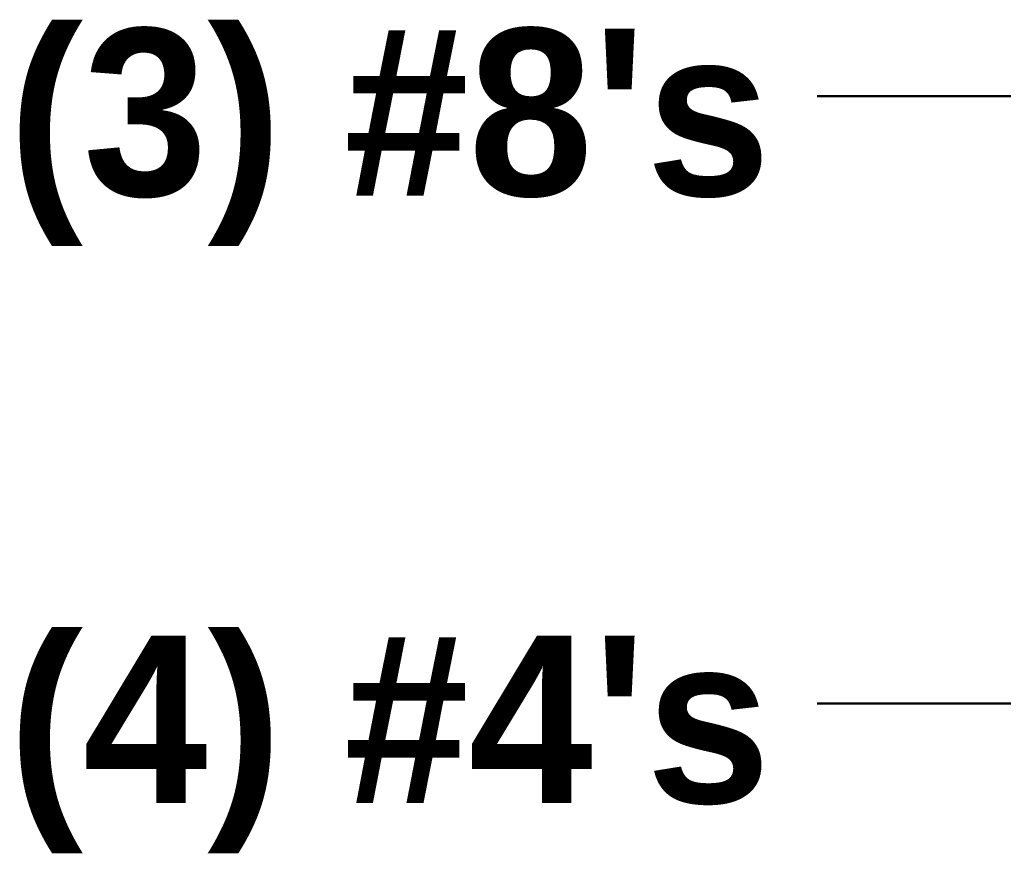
# Model space of a CAD drawing. Header units: inches. Extents: x -11943 to -10128, y -204 to 11732.
# Drawn here: x -10957.55 to -10939.91, y -63.73 to -48.77 of the extents above; entities that cross this region are included whole.
import ezdxf

# ---------------------------------------------------------------- set-up
doc = ezdxf.new("R2010")
doc.units = ezdxf.units.IN
doc.header["$MEASUREMENT"] = 0
doc.layers.add('A-ANNO-NOTE', color=131, linetype='Continuous', lineweight=30)
doc.styles.add('Century Gothic_B', font='', dxfattribs={"height": 3})
doc.styles.get('Century Gothic_B').set_extended_font_data('Century Gothic', bold=True)

msp = doc.modelspace()

# ---------------------------------------------------------------- linework, layer by layer
at = {"layer": 'A-ANNO-NOTE'}
for p, q in [((-10935.56133, -50.14588), (-10943.24789, -50.14588)), ((-10935.56133, -61.04161), (-10943.24789, -61.04161)), ((-10935.56133, -61.04161), (-10943.24789, -61.04161))]:
    msp.add_line(p, q, dxfattribs=at)

# ---------------------------------------------------------------- texts
at = {"layer": 'A-ANNO-NOTE', "lineweight": 9, "char_height": 3, "width": 17.574, "attachment_point": 1, "style": 'Century Gothic_B'}
for s, insert in [("(3) #8's", (-10957.74868, -48.93195)), ("(4) #4's", (-10957.74868, -59.82767))]:
    msp.add_mtext(s, dxfattribs=dict(at, insert=insert))

doc.saveas('drawing.dxf')
